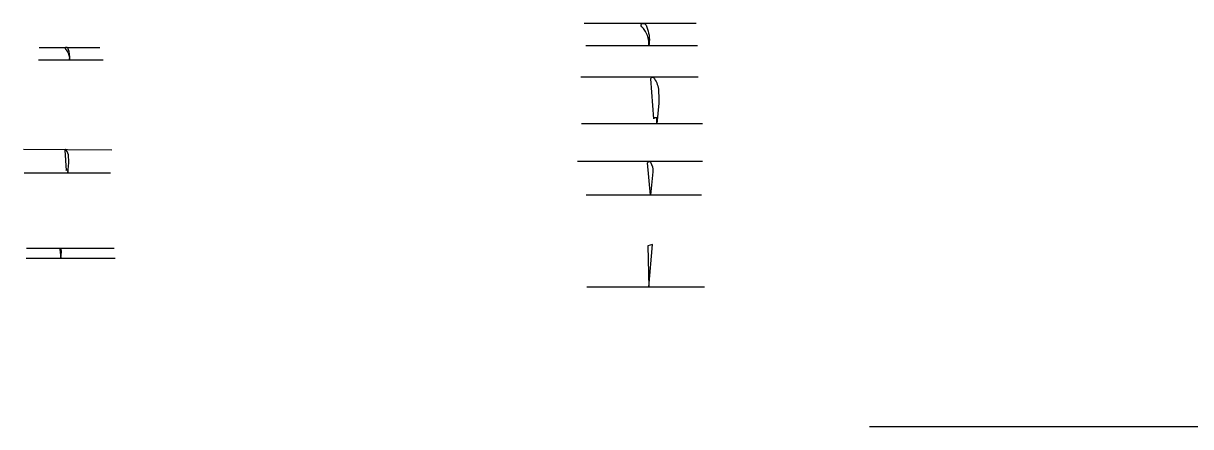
# Model space of a CAD drawing. Header units: millimetres. Extents: x 4754 to 10367, y 367 to 2510.
# Drawn here: x 4754 to 5680, y 1275 to 1595 of the extents above; entities that cross this region are included whole.
import ezdxf

# ---------------------------------------------------------------- set-up
doc = ezdxf.new("R2010")
doc.units = ezdxf.units.MM
doc.layers.get('Defpoints').update_dxf_attribs({"color": 2})
doc.layers.add('图层3', color=1, linetype='Continuous')

msp = doc.modelspace()

# ---------------------------------------------------------------- linework, layer by layer
at = {"layer": 'Defpoints'}
for p, q in [((5287.84571, 1595.28976), (5199.0802, 1595.28976)), ((4766.99852, 1576.23541), (4814.92136, 1576.23541)), ((5289.11984, 1577.3687), (5200.35433, 1577.3687)), ((4766.2967, 1566.42142), (4817.5516, 1566.42142)), ((5289.4936, 1552.71028), (5196.42048, 1552.71028)), ((5293.07185, 1515.70392), (5197.03686, 1515.70392)), ((4754.34632, 1495.37053), (4824.5391, 1494.95723)), ((5292.84877, 1485.72287), (5193.73059, 1485.72287)), ((4754.93007, 1476.73234), (4823.36919, 1476.73234)), ((5292.29595, 1459.03151), (5200.73939, 1459.03151)), ((4826.25019, 1416.65139), (4756.96914, 1416.65139)), ((5253.30846, 1419.81125), (5249.57357, 1418.87207)), ((5249.57357, 1418.87207), (5250.49228, 1385.96738)), ((5250.49228, 1385.96738), (5253.30846, 1419.81125)), ((4827.09404, 1408.65593), (4756.63229, 1408.65593)), ((5294.45707, 1385.96738), (5201.10645, 1385.96738))]:
    msp.add_line(p, q, dxfattribs=at)
for points in [[(5249.59525, 1584.57117, 0.06631833), (5247.71285, 1588.88278, 0.060570444), (5245.41652, 1591.99187, 0.041841666), (5244.79637, 1592.6392, -0.647970192), (5245.73362, 1595.27705, -0.186354402), (5247.20377, 1594.88802, -0.132307958), (5248.24705, 1593.7988, -0.041180784), (5249.40123, 1590.75227, -0.120064882), (5250.44427, 1577.35766, 0.087878975)], [(5254.09449, 1552.38484, -0.129206665), (5258.00295, 1543.18218, -0.030894604), (5258.26244, 1532.02777), (5256.83203, 1515.70388), (5256.73046, 1520.28559), (5254.53221, 1520.21335), (5254.30553, 1519.44682), (5252.08546, 1551.35629, -0.704880283)], [(4787.33735, 1494.56479), (4788.41751, 1478.61276), (4788.5068, 1478.98217), (4789.56699, 1479.02808), (4789.61046, 1476.73237), (4790.29938, 1484.56998), (4790.34819, 1486.8083), (4790.26527, 1489.3534, 0.150873293), (4788.31086, 1495.01306, 0.680303105)], [(4783.28764, 1416.21335), (4783.96057, 1408.65589), (4784.49862, 1413.97871, 0.175083054), (4783.95703, 1416.48688, 0.818274819)]]:
    msp.add_lwpolyline(points, format="xyb", close=True, dxfattribs=at)
for points in [[(4789.9168, 1575.01756, 0.199313258), (4789.14675, 1576.00281, 0.166854288), (4788.31239, 1576.23288, 0.616094282), (4787.79482, 1574.80957, -0.043647078), (4788.933, 1573.48897, -0.1668776), (4790.95994, 1566.42142, 0.131024811), (4789.9168, 1575.01756)], [(5249.44769, 1484.55769, -0.723967731), (5251.67753, 1485.18313, -0.166023554), (5253.55261, 1477.503), (5251.7076, 1459.03147), (5249.45015, 1484.59827)]]:
    msp.add_lwpolyline(points, format="xyb", dxfattribs=at)
at = {"layer": '图层3'}
msp.add_line((5425.29082, 1275.37495), (7400.25347, 1275.37495), dxfattribs=at)

doc.saveas('drawing.dxf')
